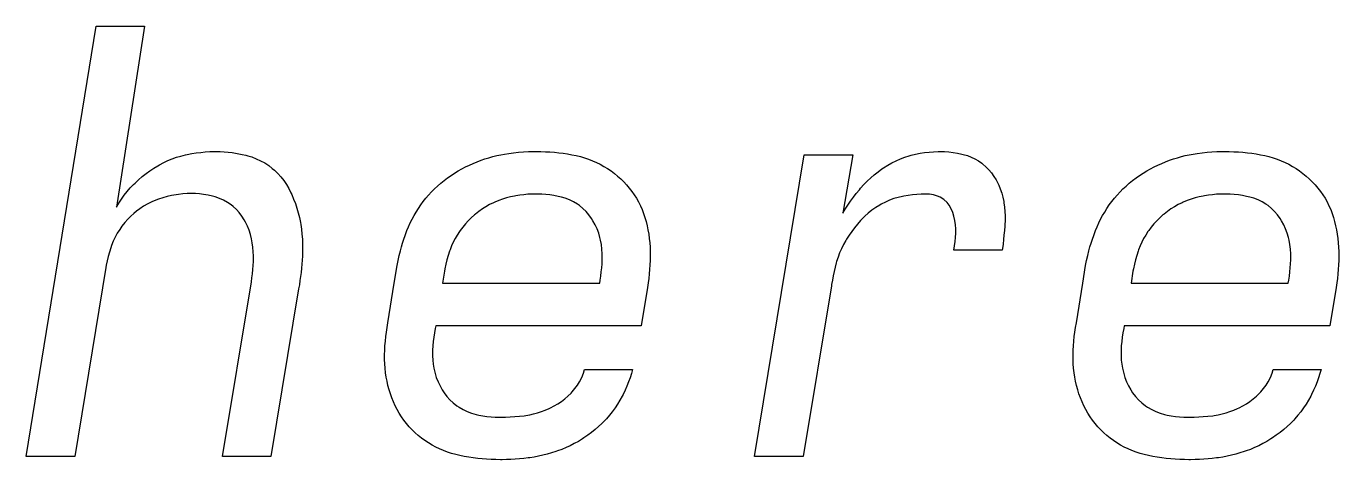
# Model space of a CAD drawing. Extents: x 75 to 206, y -127 to -79.
# Drawn here: x 190.08 to 206.07, y -87.09 to -81.81 of the extents above; entities that cross this region are included whole.
import ezdxf

# ---------------------------------------------------------------- set-up
doc = ezdxf.new("R2010")
doc.units = 0
doc.layers.add('BLACK', color=7, linetype='CONTINUOUS')

msp = doc.modelspace()

# ---------------------------------------------------------------- linework, layer by layer
at = {"layer": 'BLACK', "linetype": 'CONTINUOUS'}
for p, q in [((190.078, -87.05), (190.929, -81.8134)), ((190.929, -81.8134), (191.52, -81.8134)), ((191.52, -81.8134), (191.176, -84.0141)), ((192.205, -83.3478), (192.26, -83.3427)), ((192.26, -83.3427), (192.315, -83.3393)), ((192.315, -83.3393), (192.37, -83.3377)), ((192.37, -83.3377), (192.392, -83.3375)), ((192.392, -83.3375), (192.441, -83.3383)), ((192.441, -83.3383), (192.49, -83.3408)), ((192.49, -83.3408), (192.539, -83.3449)), ((196.078, -83.3476), (196.138, -83.3427)), ((196.138, -83.3427), (196.198, -83.3395)), ((196.198, -83.3395), (196.257, -83.3378)), ((196.257, -83.3378), (196.293, -83.3375)), ((196.293, -83.3375), (196.349, -83.3381)), ((196.349, -83.3381), (196.405, -83.34)), ((196.405, -83.34), (196.46, -83.343)), ((196.46, -83.343), (196.515, -83.3473)), ((201.027, -83.3506), (201.082, -83.344)), ((201.082, -83.344), (201.137, -83.3397)), ((201.137, -83.3397), (201.192, -83.3377)), ((201.192, -83.3377), (201.214, -83.3375)), ((201.214, -83.3375), (201.269, -83.3388)), ((201.269, -83.3388), (201.323, -83.3425)), ((201.323, -83.3425), (201.377, -83.3487)), ((204.47, -83.3476), (204.53, -83.3427)), ((204.53, -83.3427), (204.59, -83.3395)), ((204.59, -83.3395), (204.649, -83.3378)), ((204.649, -83.3378), (204.685, -83.3375)), ((204.685, -83.3375), (204.741, -83.3381)), ((204.741, -83.3381), (204.797, -83.34)), ((204.797, -83.34), (204.852, -83.343)), ((204.852, -83.343), (204.907, -83.3473)), ((191.682, -83.5112), (191.702, -83.4999)), ((191.702, -83.4999), (191.753, -83.473)), ((191.753, -83.473), (191.805, -83.4488)), ((191.805, -83.4488), (191.857, -83.4273)), ((191.857, -83.4273), (191.91, -83.4084)), ((191.91, -83.4084), (191.964, -83.3923)), ((191.964, -83.3923), (192.018, -83.3788)), ((192.018, -83.3788), (192.04, -83.3741)), ((192.04, -83.3741), (192.095, -83.3636)), ((192.095, -83.3636), (192.15, -83.3548)), ((192.15, -83.3548), (192.205, -83.3478)), ((192.539, -83.3449), (192.588, -83.3506)), ((192.588, -83.3506), (192.648, -83.3601)), ((192.648, -83.3601), (192.708, -83.3722)), ((192.708, -83.3722), (192.755, -83.3837)), ((192.755, -83.3837), (192.779, -83.39)), ((192.779, -83.39), (192.826, -83.4043)), ((192.826, -83.4043), (192.882, -83.4252)), ((192.882, -83.4252), (192.935, -83.4495)), ((192.935, -83.4495), (192.985, -83.4773)), ((192.985, -83.4773), (193.033, -83.5086)), ((195.432, -83.5244), (195.479, -83.5022)), ((195.479, -83.5022), (195.526, -83.4816)), ((195.526, -83.4816), (195.573, -83.4622)), ((195.573, -83.4622), (195.621, -83.4444)), ((195.621, -83.4444), (195.669, -83.428)), ((195.669, -83.428), (195.717, -83.4132)), ((195.717, -83.4132), (195.765, -83.3999)), ((195.765, -83.3999), (195.813, -83.3882)), ((195.813, -83.3882), (195.861, -83.378)), ((195.861, -83.378), (195.909, -83.3693)), ((195.909, -83.3693), (195.958, -83.3618)), ((195.958, -83.3618), (196.018, -83.3539)), ((196.018, -83.3539), (196.078, -83.3476)), ((196.515, -83.3473), (196.569, -83.3528)), ((196.569, -83.3528), (196.623, -83.3595)), ((196.623, -83.3595), (196.676, -83.3674)), ((196.676, -83.3674), (196.729, -83.3766)), ((196.729, -83.3766), (196.781, -83.3871)), ((196.781, -83.3871), (196.832, -83.3996)), ((196.832, -83.3996), (196.883, -83.4143)), ((196.883, -83.4143), (196.932, -83.4309)), ((196.932, -83.4309), (196.98, -83.4497)), ((196.98, -83.4497), (197.028, -83.4705)), ((197.028, -83.4705), (197.074, -83.4933)), ((197.074, -83.4933), (197.119, -83.5182)), ((198.956, -87.05), (199.561, -83.3766)), ((199.561, -83.3766), (200.152, -83.3766)), ((200.152, -83.3766), (200.032, -84.0898)), ((200.528, -83.5353), (200.578, -83.5036)), ((200.578, -83.5036), (200.629, -83.4749)), ((200.629, -83.4749), (200.68, -83.4492)), ((200.68, -83.4492), (200.733, -83.4264)), ((200.733, -83.4264), (200.786, -83.4066)), ((200.786, -83.4066), (200.84, -83.3898)), ((200.84, -83.3898), (200.862, -83.3839)), ((200.862, -83.3839), (200.917, -83.3705)), ((200.917, -83.3705), (200.972, -83.3594)), ((200.972, -83.3594), (201.027, -83.3506)), ((201.377, -83.3487), (201.43, -83.3574)), ((201.43, -83.3574), (201.481, -83.3686)), ((201.481, -83.3686), (201.499, -83.3729)), ((201.499, -83.3729), (201.549, -83.3875)), ((201.549, -83.3875), (201.596, -83.4056)), ((201.596, -83.4056), (201.641, -83.4272)), ((201.641, -83.4272), (201.684, -83.4524)), ((201.684, -83.4524), (201.724, -83.481)), ((201.724, -83.481), (201.737, -83.4914)), ((201.737, -83.4914), (201.774, -83.5244)), ((203.825, -83.5244), (203.871, -83.5022)), ((203.871, -83.5022), (203.918, -83.4816)), ((203.918, -83.4816), (203.965, -83.4622)), ((203.965, -83.4622), (204.013, -83.4444)), ((204.013, -83.4444), (204.061, -83.428)), ((204.061, -83.428), (204.109, -83.4132)), ((204.109, -83.4132), (204.157, -83.3999)), ((204.157, -83.3999), (204.205, -83.3882)), ((204.205, -83.3882), (204.253, -83.378)), ((204.253, -83.378), (204.301, -83.3693)), ((204.301, -83.3693), (204.35, -83.3618)), ((204.35, -83.3618), (204.41, -83.3539)), ((204.41, -83.3539), (204.47, -83.3476)), ((204.907, -83.3473), (204.961, -83.3528)), ((204.961, -83.3528), (205.015, -83.3595)), ((205.015, -83.3595), (205.068, -83.3674)), ((205.068, -83.3674), (205.121, -83.3766)), ((205.121, -83.3766), (205.173, -83.3871)), ((205.173, -83.3871), (205.224, -83.3996)), ((205.224, -83.3996), (205.275, -83.4143)), ((205.275, -83.4143), (205.324, -83.4309)), ((205.324, -83.4309), (205.372, -83.4497)), ((205.372, -83.4497), (205.42, -83.4705)), ((205.42, -83.4705), (205.466, -83.4933)), ((205.466, -83.4933), (205.512, -83.5182)), ((191.447, -83.6817), (191.492, -83.6433)), ((191.492, -83.6433), (191.538, -83.6071)), ((191.538, -83.6071), (191.585, -83.573)), ((191.585, -83.573), (191.633, -83.541)), ((191.633, -83.541), (191.682, -83.5112)), ((193.033, -83.5086), (193.077, -83.5434)), ((193.077, -83.5434), (193.103, -83.5659)), ((193.103, -83.5659), (193.143, -83.6056)), ((193.143, -83.6056), (193.181, -83.6477)), ((193.181, -83.6477), (193.216, -83.6922)), ((195.17, -83.6904), (195.212, -83.6589)), ((195.212, -83.6589), (195.255, -83.6288)), ((195.255, -83.6288), (195.298, -83.6004)), ((195.298, -83.6004), (195.342, -83.5735)), ((195.342, -83.5735), (195.387, -83.5482)), ((195.387, -83.5482), (195.432, -83.5244)), ((197.119, -83.5182), (197.163, -83.5451)), ((197.163, -83.5451), (197.206, -83.5737)), ((197.206, -83.5737), (197.247, -83.604)), ((197.247, -83.604), (197.286, -83.6361)), ((197.286, -83.6361), (197.324, -83.6699)), ((200.327, -83.6982), (200.37, -83.658)), ((200.37, -83.658), (200.414, -83.6196)), ((200.414, -83.6196), (200.46, -83.5832)), ((200.46, -83.5832), (200.508, -83.5486)), ((200.508, -83.5486), (200.528, -83.5353)), ((201.774, -83.5244), (201.809, -83.5601)), ((201.809, -83.5601), (201.841, -83.5985)), ((201.841, -83.5985), (201.871, -83.6398)), ((201.871, -83.6398), (201.898, -83.6837)), ((203.562, -83.6904), (203.604, -83.6589)), ((203.604, -83.6589), (203.647, -83.6288)), ((203.647, -83.6288), (203.69, -83.6004)), ((203.69, -83.6004), (203.734, -83.5735)), ((203.734, -83.5735), (203.779, -83.5482)), ((203.779, -83.5482), (203.825, -83.5244)), ((205.512, -83.5182), (205.556, -83.5451)), ((205.556, -83.5451), (205.598, -83.5737)), ((205.598, -83.5737), (205.639, -83.604)), ((205.639, -83.604), (205.679, -83.6361)), ((205.679, -83.6361), (205.716, -83.6699)), ((191.308, -83.8256), (191.346, -83.7817)), ((191.346, -83.7817), (191.387, -83.7389)), ((191.387, -83.7389), (191.404, -83.7222)), ((191.404, -83.7222), (191.447, -83.6817)), ((193.216, -83.6922), (193.248, -83.7391)), ((193.248, -83.7391), (193.278, -83.7884)), ((193.278, -83.7884), (193.304, -83.8401)), ((195.017, -83.8297), (195.053, -83.793)), ((195.053, -83.793), (195.091, -83.7576)), ((195.091, -83.7576), (195.13, -83.7234)), ((195.13, -83.7234), (195.17, -83.6904)), ((197.324, -83.6699), (197.36, -83.7056)), ((197.36, -83.7056), (197.395, -83.7429)), ((197.395, -83.7429), (197.428, -83.782)), ((197.428, -83.782), (197.46, -83.8226)), ((197.46, -83.8226), (197.489, -83.8645)), ((200.194, -83.8483), (200.232, -83.8026)), ((200.232, -83.8026), (200.247, -83.7845)), ((200.247, -83.7845), (200.286, -83.7404)), ((200.286, -83.7404), (200.327, -83.6982)), ((201.898, -83.6837), (201.906, -83.699)), ((201.906, -83.699), (201.93, -83.7458)), ((201.93, -83.7458), (201.95, -83.7939)), ((201.95, -83.7939), (201.967, -83.8432)), ((203.409, -83.8297), (203.445, -83.793)), ((203.445, -83.793), (203.483, -83.7576)), ((203.483, -83.7576), (203.522, -83.7234)), ((203.522, -83.7234), (203.562, -83.6904)), ((205.716, -83.6699), (205.753, -83.7056)), ((205.753, -83.7056), (205.787, -83.7429)), ((205.787, -83.7429), (205.82, -83.782)), ((205.82, -83.782), (205.852, -83.8226)), ((205.852, -83.8226), (205.881, -83.8645)), ((191.176, -84.0141), (191.205, -83.9651)), ((191.205, -83.9651), (191.237, -83.9173)), ((191.237, -83.9173), (191.271, -83.8709)), ((191.271, -83.8709), (191.308, -83.8256)), ((191.558, -83.9764), (191.509, -84.0045)), ((191.608, -83.9518), (191.558, -83.9764)), ((191.637, -83.9388), (191.608, -83.9518)), ((191.689, -83.9183), (191.637, -83.9388)), ((191.741, -83.9006), (191.689, -83.9183)), ((191.794, -83.8857), (191.741, -83.9006)), ((191.847, -83.8736), (191.794, -83.8857)), ((191.878, -83.8679), (191.847, -83.8736)), ((191.932, -83.8597), (191.878, -83.8679)), ((191.985, -83.8539), (191.932, -83.8597)), ((192.038, -83.8504), (191.985, -83.8539)), ((192.09, -83.8492), (192.038, -83.8504)), ((192.14, -83.8503), (192.09, -83.8492)), ((192.189, -83.8537), (192.14, -83.8503)), ((192.238, -83.8592), (192.189, -83.8537)), ((192.294, -83.8686), (192.238, -83.8592)), ((192.349, -83.8809), (192.294, -83.8686)), ((192.381, -83.8896), (192.349, -83.8809)), ((192.433, -83.9078), (192.381, -83.8896)), ((192.483, -83.9302), (192.433, -83.9078)), ((192.531, -83.9566), (192.483, -83.9302)), ((192.575, -83.9872), (192.531, -83.9566)), ((193.304, -83.8401), (193.314, -83.8614)), ((193.314, -83.8614), (193.337, -83.9157)), ((193.337, -83.9157), (193.358, -83.9708)), ((193.358, -83.9708), (193.376, -84.0269)), ((194.886, -83.9884), (194.916, -83.9469)), ((194.916, -83.9469), (194.948, -83.9066)), ((194.948, -83.9066), (194.982, -83.8675)), ((194.982, -83.8675), (195.017, -83.8297)), ((195.772, -83.9615), (195.726, -83.9846)), ((195.788, -83.9544), (195.772, -83.9615)), ((195.836, -83.9345), (195.788, -83.9544)), ((195.884, -83.917), (195.836, -83.9345)), ((195.932, -83.9021), (195.884, -83.917)), ((195.98, -83.8897), (195.932, -83.9021)), ((196.029, -83.8797), (195.98, -83.8897)), ((196.045, -83.8768), (196.029, -83.8797)), ((196.094, -83.869), (196.045, -83.8768)), ((196.144, -83.863), (196.094, -83.869)), ((196.193, -83.8587), (196.144, -83.863)), ((196.243, -83.8562), (196.193, -83.8587)), ((196.293, -83.8553), (196.243, -83.8562)), ((196.309, -83.8554), (196.293, -83.8553)), ((196.36, -83.8571), (196.309, -83.8554)), ((196.41, -83.8607), (196.36, -83.8571)), ((196.46, -83.8663), (196.41, -83.8607)), ((196.51, -83.8738), (196.46, -83.8663)), ((196.56, -83.8834), (196.51, -83.8738)), ((196.601, -83.8928), (196.56, -83.8834)), ((196.648, -83.9068), (196.601, -83.8928)), ((196.701, -83.9268), (196.648, -83.9068)), ((196.75, -83.9507), (196.701, -83.9268)), ((196.796, -83.9786), (196.75, -83.9507)), ((196.821, -83.9964), (196.796, -83.9786)), ((197.489, -83.8645), (197.516, -83.9075)), ((197.516, -83.9075), (197.541, -83.9518)), ((197.541, -83.9518), (197.564, -83.9973)), ((200.092, -83.9907), (200.125, -83.9424)), ((200.125, -83.9424), (200.159, -83.895)), ((200.159, -83.895), (200.194, -83.8483)), ((200.498, -83.9801), (200.481, -83.9896)), ((200.549, -83.9537), (200.498, -83.9801)), ((200.6, -83.9308), (200.549, -83.9537)), ((200.652, -83.9115), (200.6, -83.9308)), ((200.704, -83.8957), (200.652, -83.9115)), ((200.756, -83.8834), (200.704, -83.8957)), ((200.774, -83.88), (200.756, -83.8834)), ((200.827, -83.8711), (200.774, -83.88)), ((200.88, -83.8642), (200.827, -83.8711)), ((200.933, -83.8593), (200.88, -83.8642)), ((200.985, -83.8563), (200.933, -83.8593)), ((201.038, -83.8553), (200.985, -83.8563)), ((201.086, -83.8577), (201.038, -83.8553)), ((201.136, -83.8658), (201.086, -83.8577)), ((201.185, -83.8797), (201.136, -83.8658)), ((201.219, -83.8938), (201.185, -83.8797)), ((201.263, -83.9217), (201.219, -83.8938)), ((201.301, -83.9579), (201.263, -83.9217)), ((201.325, -83.9889), (201.301, -83.9579)), ((201.967, -83.8432), (201.981, -83.8936)), ((201.981, -83.8936), (201.992, -83.9453)), ((201.992, -83.9453), (201.994, -83.9628)), ((201.994, -83.9628), (202.001, -84.0156)), ((203.278, -83.9884), (203.309, -83.9469)), ((203.309, -83.9469), (203.341, -83.9066)), ((203.341, -83.9066), (203.374, -83.8675)), ((203.374, -83.8675), (203.409, -83.8297)), ((204.165, -83.9615), (204.118, -83.9846)), ((204.18, -83.9544), (204.165, -83.9615)), ((204.228, -83.9345), (204.18, -83.9544)), ((204.276, -83.917), (204.228, -83.9345)), ((204.324, -83.9021), (204.276, -83.917)), ((204.373, -83.8897), (204.324, -83.9021)), ((204.421, -83.8797), (204.373, -83.8897)), ((204.437, -83.8768), (204.421, -83.8797)), ((204.486, -83.869), (204.437, -83.8768)), ((204.536, -83.863), (204.486, -83.869)), ((204.585, -83.8587), (204.536, -83.863)), ((204.635, -83.8562), (204.585, -83.8587)), ((204.685, -83.8553), (204.635, -83.8562)), ((204.702, -83.8554), (204.685, -83.8553)), ((204.752, -83.8571), (204.702, -83.8554)), ((204.802, -83.8607), (204.752, -83.8571)), ((204.852, -83.8663), (204.802, -83.8607)), ((204.902, -83.8738), (204.852, -83.8663)), ((204.952, -83.8834), (204.902, -83.8738)), ((204.993, -83.8928), (204.952, -83.8834)), ((205.041, -83.9068), (204.993, -83.8928)), ((205.093, -83.9268), (205.041, -83.9068)), ((205.142, -83.9507), (205.093, -83.9268)), ((205.188, -83.9786), (205.142, -83.9507)), ((205.213, -83.9964), (205.188, -83.9786)), ((205.881, -83.8645), (205.909, -83.9075)), ((205.909, -83.9075), (205.933, -83.9518)), ((205.933, -83.9518), (205.956, -83.9973)), ((191.352, -84.1258), (191.318, -84.1607)), ((191.389, -84.0922), (191.352, -84.1258)), ((191.422, -84.0656), (191.389, -84.0922)), ((191.462, -84.036), (191.422, -84.0656)), ((191.509, -84.0045), (191.462, -84.036)), ((192.599, -84.0061), (192.575, -83.9872)), ((192.639, -84.0418), (192.599, -84.0061)), ((192.675, -84.0808), (192.639, -84.0418)), ((192.707, -84.1233), (192.675, -84.0808)), ((192.736, -84.1692), (192.707, -84.1233)), ((193.376, -84.0269), (193.393, -84.0838)), ((193.393, -84.0838), (193.407, -84.1416)), ((193.407, -84.1416), (193.419, -84.2004)), ((194.78, -84.1621), (194.804, -84.1177)), ((194.804, -84.1177), (194.83, -84.074)), ((194.83, -84.074), (194.857, -84.0309)), ((194.857, -84.0309), (194.886, -83.9884)), ((195.502, -84.1436), (195.465, -84.1796)), ((195.54, -84.1093), (195.502, -84.1436)), ((195.554, -84.0983), (195.54, -84.1093)), ((195.595, -84.0666), (195.554, -84.0983)), ((195.637, -84.0372), (195.595, -84.0666)), ((195.681, -84.0098), (195.637, -84.0372)), ((195.726, -83.9846), (195.681, -84.0098)), ((196.862, -84.0303), (196.821, -83.9964)), ((196.901, -84.0679), (196.862, -84.0303)), ((196.936, -84.1094), (196.901, -84.0679)), ((196.968, -84.1545), (196.936, -84.1094)), ((197.564, -83.9973), (197.584, -84.044)), ((197.584, -84.044), (197.603, -84.0919)), ((197.603, -84.0919), (197.619, -84.1411)), ((197.619, -84.1411), (197.633, -84.1908)), ((200.032, -84.0898), (200.061, -84.0398)), ((200.061, -84.0398), (200.092, -83.9907)), ((200.299, -84.125), (200.259, -84.165)), ((200.341, -84.0874), (200.299, -84.125)), ((200.386, -84.0523), (200.341, -84.0874)), ((200.432, -84.0197), (200.386, -84.0523)), ((200.481, -83.9896), (200.432, -84.0197)), ((201.352, -84.0347), (201.325, -83.9889)), ((201.372, -84.0812), (201.352, -84.0347)), ((201.385, -84.1256), (201.372, -84.0812)), ((201.396, -84.1763), (201.385, -84.1256)), ((202.001, -84.0156), (202.006, -84.0686)), ((202.006, -84.0686), (202.008, -84.1219)), ((202.008, -84.1219), (202.008, -84.1755)), ((203.172, -84.1621), (203.196, -84.1177)), ((203.196, -84.1177), (203.222, -84.074)), ((203.222, -84.074), (203.249, -84.0309)), ((203.249, -84.0309), (203.278, -83.9884)), ((203.894, -84.1436), (203.857, -84.1796)), ((203.932, -84.1093), (203.894, -84.1436)), ((203.946, -84.0983), (203.932, -84.1093)), ((203.987, -84.0666), (203.946, -84.0983)), ((204.029, -84.0372), (203.987, -84.0666)), ((204.073, -84.0098), (204.029, -84.0372)), ((204.118, -83.9846), (204.073, -84.0098)), ((205.255, -84.0303), (205.213, -83.9964)), ((205.293, -84.0679), (205.255, -84.0303)), ((205.328, -84.1094), (205.293, -84.0679)), ((205.36, -84.1545), (205.328, -84.1094)), ((205.956, -83.9973), (205.977, -84.044)), ((205.977, -84.044), (205.995, -84.0919)), ((205.995, -84.0919), (206.011, -84.1411)), ((206.011, -84.1411), (206.025, -84.1908)), ((191.217, -84.2864), (191.188, -84.333)), ((191.245, -84.2472), (191.217, -84.2864)), ((191.28, -84.2031), (191.245, -84.2472)), ((191.318, -84.1607), (191.28, -84.2031)), ((192.752, -84.1966), (192.736, -84.1692)), ((192.775, -84.2456), (192.752, -84.1966)), ((192.795, -84.2961), (192.775, -84.2456)), ((192.812, -84.3479), (192.795, -84.2961)), ((193.419, -84.2004), (193.423, -84.2241)), ((193.423, -84.2241), (193.432, -84.2834)), ((193.432, -84.2834), (193.438, -84.3431)), ((194.7, -84.3462), (194.718, -84.2992)), ((194.718, -84.2992), (194.737, -84.2529)), ((194.737, -84.2529), (194.758, -84.2072)), ((194.758, -84.2072), (194.78, -84.1621)), ((195.367, -84.2979), (195.357, -84.312)), ((195.398, -84.2568), (195.367, -84.2979)), ((195.431, -84.2173), (195.398, -84.2568)), ((195.465, -84.1796), (195.431, -84.2173)), ((196.985, -84.1813), (196.968, -84.1545)), ((197.012, -84.2296), (196.985, -84.1813)), ((197.035, -84.2794), (197.012, -84.2296)), ((197.055, -84.3309), (197.035, -84.2794)), ((197.633, -84.1908), (197.645, -84.2411)), ((197.645, -84.2411), (197.656, -84.292)), ((197.656, -84.292), (197.665, -84.3435)), ((200.173, -84.2658), (200.139, -84.3111)), ((200.208, -84.2217), (200.173, -84.2658)), ((200.246, -84.1789), (200.208, -84.2217)), ((200.259, -84.165), (200.246, -84.1789)), ((201.403, -84.229), (201.396, -84.1763)), ((201.406, -84.2772), (201.403, -84.229)), ((201.407, -84.3305), (201.406, -84.2772)), ((202, -84.3011), (201.995, -84.3552)), ((202.004, -84.2473), (202, -84.3011)), ((202.005, -84.2293), (202.004, -84.2473)), ((202.008, -84.1755), (202.005, -84.2293)), ((203.092, -84.3462), (203.11, -84.2992)), ((203.11, -84.2992), (203.129, -84.2529)), ((203.129, -84.2529), (203.15, -84.2072)), ((203.15, -84.2072), (203.172, -84.1621)), ((203.759, -84.2979), (203.749, -84.312)), ((203.79, -84.2568), (203.759, -84.2979)), ((203.823, -84.2173), (203.79, -84.2568)), ((203.857, -84.1796), (203.823, -84.2173)), ((205.377, -84.1813), (205.36, -84.1545)), ((205.404, -84.2296), (205.377, -84.1813)), ((205.427, -84.2794), (205.404, -84.2296)), ((205.447, -84.3309), (205.427, -84.2794)), ((206.025, -84.1908), (206.037, -84.2411)), ((206.037, -84.2411), (206.048, -84.292)), ((206.048, -84.292), (206.057, -84.3435)), ((191.139, -84.4305), (191.119, -84.4814)), ((191.162, -84.3811), (191.139, -84.4305)), ((191.188, -84.333), (191.162, -84.3811)), ((192.824, -84.4012), (192.812, -84.3479)), ((192.833, -84.4478), (192.824, -84.4012)), ((192.84, -84.5032), (192.833, -84.4478)), ((193.438, -84.3431), (193.443, -84.4032)), ((193.443, -84.4032), (193.446, -84.4636)), ((193.446, -84.4636), (193.446, -84.5243)), ((194.651, -84.4992), (194.665, -84.4521)), ((194.665, -84.4521), (194.68, -84.405)), ((194.68, -84.405), (194.696, -84.358)), ((194.696, -84.358), (194.7, -84.3462)), ((195.281, -84.4423), (195.261, -84.4874)), ((195.304, -84.398), (195.281, -84.4423)), ((195.329, -84.3546), (195.304, -84.398)), ((195.357, -84.312), (195.329, -84.3546)), ((197.07, -84.3841), (197.055, -84.3309)), ((197.078, -84.415), (197.07, -84.3841)), ((197.088, -84.4698), (197.078, -84.415)), ((197.665, -84.3435), (197.672, -84.3955)), ((197.672, -84.3955), (197.677, -84.4481)), ((197.677, -84.4481), (197.681, -84.5013)), ((200.066, -84.4219), (200.039, -84.4709)), ((200.076, -84.4057), (200.066, -84.4219)), ((200.107, -84.3578), (200.076, -84.4057)), ((200.139, -84.3111), (200.107, -84.3578)), ((201.391, -84.4851), (201.398, -84.4322)), ((201.398, -84.4322), (201.403, -84.3841)), ((201.403, -84.3841), (201.407, -84.3305)), ((201.99, -84.4096), (201.983, -84.4644)), ((201.995, -84.3552), (201.99, -84.4096)), ((203.043, -84.4992), (203.057, -84.4521)), ((203.057, -84.4521), (203.072, -84.405)), ((203.072, -84.405), (203.088, -84.358)), ((203.088, -84.358), (203.092, -84.3462)), ((203.674, -84.4423), (203.653, -84.4874)), ((203.696, -84.398), (203.674, -84.4423)), ((203.722, -84.3546), (203.696, -84.398)), ((203.749, -84.312), (203.722, -84.3546)), ((205.463, -84.3841), (205.447, -84.3309)), ((205.47, -84.415), (205.463, -84.3841)), ((205.48, -84.4698), (205.47, -84.415)), ((206.057, -84.3435), (206.064, -84.3955)), ((206.064, -84.3955), (206.069, -84.4481)), ((206.069, -84.4481), (206.073, -84.5013)), ((191.078, -84.615), (191.065, -84.6671)), ((191.092, -84.563), (191.078, -84.615)), ((191.109, -84.5111), (191.092, -84.563)), ((191.119, -84.4814), (191.109, -84.5111)), ((192.845, -84.5597), (192.84, -84.5032)), ((192.847, -84.6089), (192.845, -84.5597)), ((192.846, -84.6589), (192.847, -84.6089)), ((193.443, -84.61), (193.441, -84.6593)), ((193.445, -84.5732), (193.443, -84.61)), ((193.446, -84.5243), (193.445, -84.5732)), ((194.609, -84.6645), (194.623, -84.6054)), ((194.623, -84.6054), (194.638, -84.5464)), ((194.638, -84.5464), (194.651, -84.4992)), ((195.22, -84.6029), (195.205, -84.6569)), ((195.237, -84.549), (195.22, -84.6029)), ((195.243, -84.5334), (195.237, -84.549)), ((195.261, -84.4874), (195.243, -84.5334)), ((197.095, -84.5252), (197.088, -84.4698)), ((197.098, -84.5813), (197.095, -84.5252)), ((197.099, -84.6381), (197.098, -84.5813)), ((197.681, -84.5013), (197.682, -84.5551)), ((197.682, -84.5551), (197.683, -84.6089)), ((197.683, -84.6089), (197.682, -84.663)), ((199.972, -84.623), (199.955, -84.6754)), ((199.992, -84.5714), (199.972, -84.623)), ((200.014, -84.5207), (199.992, -84.5714)), ((200.039, -84.4709), (200.014, -84.5207)), ((201.383, -84.538), (201.391, -84.4851)), ((201.974, -84.538), (201.383, -84.538)), ((201.976, -84.5195), (201.974, -84.538)), ((201.983, -84.4644), (201.976, -84.5195)), ((203.002, -84.6645), (203.015, -84.6054)), ((203.015, -84.6054), (203.03, -84.5464)), ((203.03, -84.5464), (203.043, -84.4992)), ((203.612, -84.6029), (203.597, -84.6569)), ((203.63, -84.549), (203.612, -84.6029)), ((203.635, -84.5334), (203.63, -84.549)), ((203.653, -84.4874), (203.635, -84.5334)), ((205.487, -84.5252), (205.48, -84.4698)), ((205.491, -84.5813), (205.487, -84.5252)), ((205.491, -84.6381), (205.491, -84.5813)), ((206.073, -84.5013), (206.074, -84.5551)), ((206.074, -84.5551), (206.075, -84.6089)), ((206.075, -84.6089), (206.074, -84.663)), ((191.049, -84.7492), (190.669, -87.05)), ((191.054, -84.7193), (191.049, -84.7492)), ((191.065, -84.6671), (191.054, -84.7193)), ((192.835, -84.8253), (192.84, -84.7753)), ((192.84, -84.7753), (192.843, -84.7254)), ((192.843, -84.7254), (192.846, -84.6755)), ((192.846, -84.6755), (192.846, -84.6589)), ((193.433, -84.7585), (193.427, -84.8085)), ((193.437, -84.7088), (193.433, -84.7585)), ((193.441, -84.6593), (193.437, -84.7088)), ((194.563, -84.9397), (194.598, -84.7236)), ((194.598, -84.7236), (194.609, -84.6645)), ((195.181, -84.7648), (195.175, -84.7956)), ((195.192, -84.7108), (195.181, -84.7648)), ((195.205, -84.6569), (195.192, -84.7108)), ((197.087, -84.8033), (197.092, -84.753)), ((197.092, -84.753), (197.096, -84.7034)), ((197.096, -84.7034), (197.098, -84.6543)), ((197.098, -84.6543), (197.099, -84.6381)), ((197.676, -84.7718), (197.672, -84.8266)), ((197.68, -84.7173), (197.676, -84.7718)), ((197.682, -84.663), (197.68, -84.7173)), ((199.937, -84.7457), (199.924, -84.7984)), ((199.95, -84.6931), (199.937, -84.7457)), ((199.955, -84.6754), (199.95, -84.6931)), ((202.955, -84.9397), (202.99, -84.7236)), ((202.99, -84.7236), (203.002, -84.6645)), ((203.573, -84.7648), (203.567, -84.7956)), ((203.584, -84.7108), (203.573, -84.7648)), ((203.597, -84.6569), (203.584, -84.7108)), ((205.479, -84.8033), (205.484, -84.753)), ((205.484, -84.753), (205.488, -84.7034)), ((205.488, -84.7034), (205.49, -84.6543)), ((205.49, -84.6543), (205.491, -84.6381)), ((206.068, -84.7718), (206.064, -84.8266)), ((206.072, -84.7173), (206.068, -84.7718)), ((206.074, -84.663), (206.072, -84.7173)), ((192.47, -87.05), (192.822, -84.9251)), ((192.822, -84.9251), (192.829, -84.8752)), ((192.829, -84.8752), (192.835, -84.8253)), ((193.414, -84.9091), (193.407, -84.9597)), ((193.421, -84.8586), (193.414, -84.9091)), ((193.427, -84.8085), (193.421, -84.8586)), ((194.485, -85.4233), (194.563, -84.9397)), ((195.175, -84.7956), (195.153, -84.9397)), ((195.153, -84.9397), (197.067, -84.9397)), ((197.067, -84.9397), (197.074, -84.9055)), ((197.074, -84.9055), (197.081, -84.8541)), ((197.081, -84.8541), (197.087, -84.8033)), ((197.659, -84.9368), (197.651, -84.9923)), ((197.666, -84.8816), (197.659, -84.9368)), ((197.672, -84.8266), (197.666, -84.8816)), ((199.903, -84.9037), (199.894, -84.9564)), ((199.913, -84.8511), (199.903, -84.9037)), ((199.924, -84.7984), (199.913, -84.8511)), ((202.877, -85.4233), (202.955, -84.9397)), ((203.567, -84.7956), (203.545, -84.9397)), ((203.545, -84.9397), (205.459, -84.9397)), ((205.459, -84.9397), (205.466, -84.9055)), ((205.466, -84.9055), (205.474, -84.8541)), ((205.474, -84.8541), (205.479, -84.8033)), ((206.051, -84.9368), (206.043, -84.9923)), ((206.058, -84.8816), (206.051, -84.9368)), ((206.064, -84.8266), (206.058, -84.8816)), ((193.398, -85.0106), (193.061, -87.05)), ((193.407, -84.9597), (193.398, -85.0106)), ((197.651, -84.9923), (197.574, -85.4575)), ((199.891, -84.9739), (199.547, -87.05)), ((199.894, -84.9564), (199.891, -84.9739)), ((206.043, -84.9923), (205.966, -85.4575)), ((194.475, -85.4792), (194.485, -85.4233)), ((202.868, -85.4792), (202.877, -85.4233)), ((194.46, -85.5906), (194.467, -85.5349)), ((194.467, -85.5349), (194.475, -85.4792)), ((195.052, -85.546), (195.044, -85.5989)), ((195.062, -85.493), (195.052, -85.546)), ((195.069, -85.4575), (195.062, -85.493)), ((197.574, -85.4575), (195.069, -85.4575)), ((202.852, -85.5906), (202.859, -85.5349)), ((202.859, -85.5349), (202.868, -85.4792)), ((203.444, -85.546), (203.436, -85.5989)), ((203.454, -85.493), (203.444, -85.546)), ((203.461, -85.4575), (203.454, -85.493)), ((205.966, -85.4575), (203.461, -85.4575)), ((194.448, -85.7572), (194.45, -85.7017)), ((194.45, -85.7017), (194.455, -85.6462)), ((194.455, -85.6462), (194.46, -85.5906)), ((195.033, -85.7041), (195.03, -85.7564)), ((195.038, -85.6515), (195.033, -85.7041)), ((195.044, -85.5989), (195.038, -85.6515)), ((202.84, -85.7572), (202.843, -85.7017)), ((202.843, -85.7017), (202.847, -85.6462)), ((202.847, -85.6462), (202.852, -85.5906)), ((203.425, -85.7041), (203.423, -85.7564)), ((203.43, -85.6515), (203.425, -85.7041)), ((203.436, -85.5989), (203.43, -85.6515)), ((194.446, -85.8126), (194.448, -85.7572)), ((194.446, -85.8679), (194.446, -85.8126)), ((194.448, -85.9225), (194.446, -85.8679)), ((195.03, -85.7564), (195.03, -85.7738)), ((195.03, -85.7738), (195.03, -85.8252)), ((195.03, -85.8252), (195.033, -85.876)), ((195.033, -85.876), (195.039, -85.926)), ((202.838, -85.8126), (202.84, -85.7572)), ((202.838, -85.8679), (202.838, -85.8126)), ((202.84, -85.9225), (202.838, -85.8679)), ((203.423, -85.7564), (203.422, -85.7738)), ((203.422, -85.7738), (203.422, -85.8252)), ((203.422, -85.8252), (203.425, -85.876)), ((203.425, -85.876), (203.431, -85.926)), ((194.452, -85.9766), (194.448, -85.9225)), ((194.458, -86.03), (194.452, -85.9766)), ((194.466, -86.0828), (194.458, -86.03)), ((195.039, -85.926), (195.047, -85.9753)), ((195.047, -85.9753), (195.057, -86.024)), ((195.057, -86.024), (195.062, -86.0401)), ((195.062, -86.0401), (195.076, -86.087)), ((196.85, -86.0895), (196.871, -86.0359)), ((196.871, -86.0359), (196.884, -85.99)), ((196.884, -85.99), (197.467, -85.99)), ((197.453, -86.0407), (197.437, -86.0915)), ((197.467, -85.99), (197.453, -86.0407)), ((202.844, -85.9766), (202.84, -85.9225)), ((202.85, -86.03), (202.844, -85.9766)), ((202.858, -86.0828), (202.85, -86.03)), ((203.431, -85.926), (203.439, -85.9753)), ((203.439, -85.9753), (203.45, -86.024)), ((203.45, -86.024), (203.454, -86.0401)), ((203.454, -86.0401), (203.468, -86.087)), ((205.242, -86.0895), (205.263, -86.0359)), ((205.263, -86.0359), (205.276, -85.99)), ((205.276, -85.99), (205.86, -85.99)), ((205.846, -86.0407), (205.829, -86.0915)), ((205.86, -85.99), (205.846, -86.0407)), ((194.475, -86.135), (194.466, -86.0828)), ((194.487, -86.1866), (194.475, -86.135)), ((194.501, -86.2376), (194.487, -86.1866)), ((195.076, -86.087), (195.097, -86.1398)), ((195.097, -86.1398), (195.121, -86.1907)), ((195.121, -86.1907), (195.148, -86.2396)), ((196.766, -86.224), (196.797, -86.1833)), ((196.797, -86.1833), (196.823, -86.1414)), ((196.823, -86.1414), (196.85, -86.0895)), ((197.399, -86.193), (197.376, -86.2438)), ((197.419, -86.1423), (197.399, -86.193)), ((197.437, -86.0915), (197.419, -86.1423)), ((202.868, -86.135), (202.858, -86.0828)), ((202.879, -86.1866), (202.868, -86.135)), ((202.893, -86.2376), (202.879, -86.1866)), ((203.468, -86.087), (203.489, -86.1398)), ((203.489, -86.1398), (203.513, -86.1907)), ((203.513, -86.1907), (203.54, -86.2396)), ((205.159, -86.224), (205.189, -86.1833)), ((205.189, -86.1833), (205.215, -86.1414)), ((205.215, -86.1414), (205.242, -86.0895)), ((205.791, -86.193), (205.769, -86.2438)), ((205.811, -86.1423), (205.791, -86.193)), ((205.829, -86.0915), (205.811, -86.1423)), ((194.517, -86.288), (194.501, -86.2376)), ((194.535, -86.3371), (194.517, -86.288)), ((194.554, -86.3851), (194.535, -86.3371)), ((195.148, -86.2396), (195.17, -86.2733)), ((195.17, -86.2733), (195.204, -86.3181)), ((195.204, -86.3181), (195.242, -86.3595)), ((195.242, -86.3595), (195.283, -86.3975)), ((196.558, -86.4083), (196.6, -86.3798)), ((196.6, -86.3798), (196.641, -86.3487)), ((196.641, -86.3487), (196.68, -86.315)), ((196.68, -86.315), (196.718, -86.2788)), ((196.718, -86.2788), (196.732, -86.2635)), ((196.732, -86.2635), (196.766, -86.224)), ((197.314, -86.3645), (197.285, -86.4126)), ((197.342, -86.3148), (197.314, -86.3645)), ((197.352, -86.2945), (197.342, -86.3148)), ((197.376, -86.2438), (197.352, -86.2945)), ((202.909, -86.288), (202.893, -86.2376)), ((202.927, -86.3371), (202.909, -86.288)), ((202.947, -86.3851), (202.927, -86.3371)), ((203.54, -86.2396), (203.562, -86.2733)), ((203.562, -86.2733), (203.597, -86.3181)), ((203.597, -86.3181), (203.634, -86.3595)), ((203.634, -86.3595), (203.675, -86.3975)), ((204.95, -86.4083), (204.992, -86.3798)), ((204.992, -86.3798), (205.033, -86.3487)), ((205.033, -86.3487), (205.072, -86.315)), ((205.072, -86.315), (205.11, -86.2788)), ((205.11, -86.2788), (205.124, -86.2635)), ((205.124, -86.2635), (205.159, -86.224)), ((205.706, -86.3645), (205.677, -86.4126)), ((205.734, -86.3148), (205.706, -86.3645)), ((205.744, -86.2945), (205.734, -86.3148)), ((205.769, -86.2438), (205.744, -86.2945)), ((194.576, -86.4319), (194.554, -86.3851)), ((194.6, -86.4776), (194.576, -86.4319)), ((194.625, -86.522), (194.6, -86.4776)), ((194.653, -86.5653), (194.625, -86.522)), ((195.283, -86.3975), (195.327, -86.4321)), ((195.327, -86.4321), (195.353, -86.4504)), ((195.353, -86.4504), (195.402, -86.4792)), ((195.402, -86.4792), (195.453, -86.5037)), ((195.453, -86.5037), (195.506, -86.5239)), ((195.506, -86.5239), (195.561, -86.5397)), ((195.561, -86.5397), (195.593, -86.5469)), ((196.166, -86.5505), (196.214, -86.5425)), ((196.214, -86.5425), (196.262, -86.532)), ((196.262, -86.532), (196.309, -86.5192)), ((196.309, -86.5192), (196.357, -86.504)), ((196.357, -86.504), (196.403, -86.4864)), ((196.403, -86.4864), (196.45, -86.4664)), ((196.45, -86.4664), (196.468, -86.4577)), ((196.468, -86.4577), (196.514, -86.4343)), ((196.514, -86.4343), (196.558, -86.4083)), ((197.221, -86.5044), (197.186, -86.5481)), ((197.254, -86.4592), (197.221, -86.5044)), ((197.285, -86.4126), (197.254, -86.4592)), ((202.968, -86.4319), (202.947, -86.3851)), ((202.992, -86.4776), (202.968, -86.4319)), ((203.017, -86.522), (202.992, -86.4776)), ((203.045, -86.5653), (203.017, -86.522)), ((203.675, -86.3975), (203.719, -86.4321)), ((203.719, -86.4321), (203.746, -86.4504)), ((203.746, -86.4504), (203.795, -86.4792)), ((203.795, -86.4792), (203.846, -86.5037)), ((203.846, -86.5037), (203.898, -86.5239)), ((203.898, -86.5239), (203.953, -86.5397)), ((203.953, -86.5397), (203.985, -86.5469)), ((204.558, -86.5505), (204.606, -86.5425)), ((204.606, -86.5425), (204.654, -86.532)), ((204.654, -86.532), (204.702, -86.5192)), ((204.702, -86.5192), (204.749, -86.504)), ((204.749, -86.504), (204.796, -86.4864)), ((204.796, -86.4864), (204.842, -86.4664)), ((204.842, -86.4664), (204.861, -86.4577)), ((204.861, -86.4577), (204.906, -86.4343)), ((204.906, -86.4343), (204.95, -86.4083)), ((205.613, -86.5044), (205.578, -86.5481)), ((205.646, -86.4592), (205.613, -86.5044)), ((205.677, -86.4126), (205.646, -86.4592)), ((194.682, -86.6073), (194.653, -86.5653)), ((194.714, -86.6482), (194.682, -86.6073)), ((194.747, -86.6876), (194.714, -86.6482)), ((194.782, -86.7251), (194.747, -86.6876)), ((195.593, -86.5469), (195.642, -86.5552)), ((195.642, -86.5552), (195.692, -86.5617)), ((195.692, -86.5617), (195.743, -86.5666)), ((195.743, -86.5666), (195.794, -86.5698)), ((195.794, -86.5698), (195.846, -86.5712)), ((195.846, -86.5712), (195.864, -86.5713)), ((195.864, -86.5713), (195.92, -86.5706)), ((195.92, -86.5706), (195.976, -86.5684)), ((195.976, -86.5684), (196.032, -86.5647)), ((196.032, -86.5647), (196.089, -86.5596)), ((196.089, -86.5596), (196.146, -86.553)), ((196.146, -86.553), (196.166, -86.5505)), ((197.054, -86.6853), (197.011, -86.7222)), ((197.095, -86.6468), (197.054, -86.6853)), ((197.134, -86.6067), (197.095, -86.6468)), ((197.149, -86.5902), (197.134, -86.6067)), ((197.186, -86.5481), (197.149, -86.5902)), ((203.074, -86.6073), (203.045, -86.5653)), ((203.106, -86.6482), (203.074, -86.6073)), ((203.139, -86.6876), (203.106, -86.6482)), ((203.174, -86.7251), (203.139, -86.6876)), ((203.985, -86.5469), (204.034, -86.5552)), ((204.034, -86.5552), (204.084, -86.5617)), ((204.084, -86.5617), (204.135, -86.5666)), ((204.135, -86.5666), (204.186, -86.5698)), ((204.186, -86.5698), (204.239, -86.5712)), ((204.239, -86.5712), (204.256, -86.5713)), ((204.256, -86.5713), (204.312, -86.5706)), ((204.312, -86.5706), (204.368, -86.5684)), ((204.368, -86.5684), (204.424, -86.5647)), ((204.424, -86.5647), (204.481, -86.5596)), ((204.481, -86.5596), (204.539, -86.553)), ((204.539, -86.553), (204.558, -86.5505)), ((205.446, -86.6853), (205.404, -86.7222)), ((205.487, -86.6468), (205.446, -86.6853)), ((205.526, -86.6067), (205.487, -86.6468)), ((205.541, -86.5902), (205.526, -86.6067)), ((205.578, -86.5481), (205.541, -86.5902)), ((194.818, -86.7607), (194.782, -86.7251)), ((194.856, -86.7945), (194.818, -86.7607)), ((194.896, -86.8263), (194.856, -86.7945)), ((194.937, -86.8564), (194.896, -86.8263)), ((194.98, -86.8845), (194.937, -86.8564)), ((196.856, -86.8363), (196.807, -86.8658)), ((196.875, -86.8238), (196.856, -86.8363)), ((196.922, -86.7915), (196.875, -86.8238)), ((196.967, -86.7576), (196.922, -86.7915)), ((197.011, -86.7222), (196.967, -86.7576)), ((203.211, -86.7607), (203.174, -86.7251)), ((203.249, -86.7945), (203.211, -86.7607)), ((203.288, -86.8263), (203.249, -86.7945)), ((203.329, -86.8564), (203.288, -86.8263)), ((203.372, -86.8845), (203.329, -86.8564)), ((205.248, -86.8363), (205.199, -86.8658)), ((205.267, -86.8238), (205.248, -86.8363)), ((205.314, -86.7915), (205.267, -86.8238)), ((205.36, -86.7576), (205.314, -86.7915)), ((205.404, -86.7222), (205.36, -86.7576)), ((195.024, -86.9108), (194.98, -86.8845)), ((195.069, -86.9351), (195.024, -86.9108)), ((195.116, -86.9575), (195.069, -86.9351)), ((195.163, -86.9779), (195.116, -86.9575)), ((195.212, -86.9963), (195.163, -86.9779)), ((195.261, -87.0127), (195.212, -86.9963)), ((195.312, -87.0271), (195.261, -87.0127)), ((196.427, -87.0218), (196.374, -87.035)), ((196.479, -87.0069), (196.427, -87.0218)), ((196.532, -86.9902), (196.479, -87.0069)), ((196.553, -86.983), (196.532, -86.9902)), ((196.605, -86.9636), (196.553, -86.983)), ((196.657, -86.9422), (196.605, -86.9636)), ((196.708, -86.9188), (196.657, -86.9422)), ((196.758, -86.8933), (196.708, -86.9188)), ((196.807, -86.8658), (196.758, -86.8933)), ((203.416, -86.9108), (203.372, -86.8845)), ((203.461, -86.9351), (203.416, -86.9108)), ((203.508, -86.9575), (203.461, -86.9351)), ((203.555, -86.9779), (203.508, -86.9575)), ((203.604, -86.9963), (203.555, -86.9779)), ((203.654, -87.0127), (203.604, -86.9963)), ((203.704, -87.0271), (203.654, -87.0127)), ((204.819, -87.0218), (204.766, -87.035)), ((204.871, -87.0069), (204.819, -87.0218)), ((204.924, -86.9902), (204.871, -87.0069)), ((204.945, -86.983), (204.924, -86.9902)), ((204.998, -86.9636), (204.945, -86.983)), ((205.049, -86.9422), (204.998, -86.9636)), ((205.1, -86.9188), (205.049, -86.9422)), ((205.15, -86.8933), (205.1, -86.9188)), ((205.199, -86.8658), (205.15, -86.8933)), ((190.669, -87.05), (190.078, -87.05)), ((193.061, -87.05), (192.47, -87.05)), ((195.364, -87.0395), (195.312, -87.0271)), ((195.417, -87.05), (195.364, -87.0395)), ((195.471, -87.0592), (195.417, -87.05)), ((195.525, -87.0671), (195.471, -87.0592)), ((195.58, -87.0738), (195.525, -87.0671)), ((195.634, -87.0793), (195.58, -87.0738)), ((195.689, -87.0836), (195.634, -87.0793)), ((195.745, -87.0866), (195.689, -87.0836)), ((195.801, -87.0885), (195.745, -87.0866)), ((195.857, -87.0891), (195.801, -87.0885)), ((195.878, -87.089), (195.857, -87.0891)), ((195.931, -87.088), (195.878, -87.089)), ((195.984, -87.086), (195.931, -87.088)), ((196.037, -87.0829), (195.984, -87.086)), ((196.089, -87.0787), (196.037, -87.0829)), ((196.142, -87.0734), (196.089, -87.0787)), ((196.195, -87.0671), (196.142, -87.0734)), ((196.216, -87.0644), (196.195, -87.0671)), ((196.269, -87.0563), (196.216, -87.0644)), ((196.321, -87.0465), (196.269, -87.0563)), ((196.374, -87.035), (196.321, -87.0465)), ((199.547, -87.05), (198.956, -87.05)), ((203.756, -87.0395), (203.704, -87.0271)), ((203.809, -87.05), (203.756, -87.0395)), ((203.863, -87.0592), (203.809, -87.05)), ((203.917, -87.0671), (203.863, -87.0592)), ((203.972, -87.0738), (203.917, -87.0671)), ((204.027, -87.0793), (203.972, -87.0738)), ((204.082, -87.0836), (204.027, -87.0793)), ((204.137, -87.0866), (204.082, -87.0836)), ((204.193, -87.0885), (204.137, -87.0866)), ((204.249, -87.0891), (204.193, -87.0885)), ((204.27, -87.089), (204.249, -87.0891)), ((204.323, -87.088), (204.27, -87.089)), ((204.376, -87.086), (204.323, -87.088)), ((204.429, -87.0829), (204.376, -87.086)), ((204.482, -87.0787), (204.429, -87.0829)), ((204.534, -87.0734), (204.482, -87.0787)), ((204.587, -87.0671), (204.534, -87.0734)), ((204.608, -87.0644), (204.587, -87.0671)), ((204.661, -87.0563), (204.608, -87.0644)), ((204.713, -87.0465), (204.661, -87.0563)), ((204.766, -87.035), (204.713, -87.0465))]:
    msp.add_line(p, q, dxfattribs=at)

doc.saveas('drawing.dxf')
